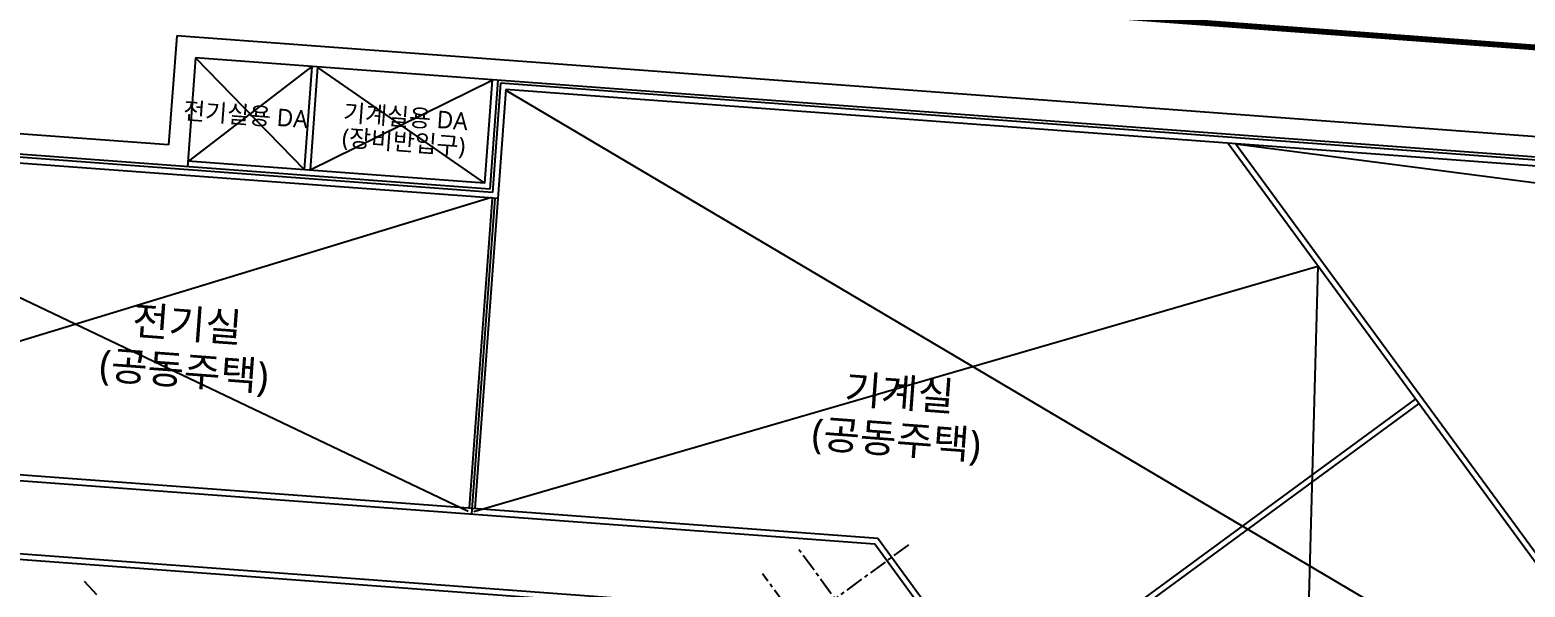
# Model space of a CAD drawing. Header units: millimetres. Extents: x 75184266 to 76346726, y -35077925 to -33679385.
# Drawn here: x 75431298 to 75482596, y -34511315 to -34492211 of the extents above; entities that cross this region are included whole.
import ezdxf
from ezdxf.enums import TextEntityAlignment as Align

# ---------------------------------------------------------------- set-up
doc = ezdxf.new("R2010")
doc.units = ezdxf.units.MM
doc.header["$LTSCALE"] = 50
doc.header["$MEASUREMENT"] = 0
doc.linetypes.add('CENTER', pattern=[2, 1.25, -0.25, 0.25, -0.25])
doc.linetypes.add('PHANTOM2', pattern=[1.25, 0.625, -0.125, 0.125, -0.125, 0.125, -0.125])
doc.layers.add('CEN', color=1, linetype='CENTER')
doc.layers.add('건축', color=8, linetype='CONTINUOUS', plot=False)
doc.styles.add('XR-지하3층$0$맑은고딕', font='')
doc.styles.get('XR-지하3층$0$맑은고딕').set_extended_font_data('Malgun Gothic')

msp = doc.modelspace()

# ---------------------------------------------------------------- linework, layer by layer
at = {"layer": 'CEN', "ltscale": 10}
for points in [[(75456919, -34513192.2), (75461463.6, -34509858.9)], [(75466481, -34522027.2), (75457636.8, -34509969.1)], [(75458984.8, -34514343.3), (75456427.2, -34510856.3)], [(75437056.2, -34515190.4), (75433158.2, -34511119.8)]]:
    msp.add_lwpolyline(points, dxfattribs=at)
at = {"layer": '건축', "ltscale": 1000}
for p, q in [((75436058.4, -34496155.3), (75350390.8, -34489801.4)), ((75542171.6, -34500265.3), (75436335.8, -34492415.6)), ((75541797.9, -34500939.5), (75436982.1, -34493165.4)), ((75447076.2, -34497674.4), (75411972.7, -34495070.8)), ((75446891.6, -34497460.1), (75436719.5, -34496705.7))]:
    msp.add_line(p, q, dxfattribs=at)
at = {"layer": '건축', "ltscale": 0.5}
for p, q in [((75436335.8, -34492415.6), (75436058.4, -34496155.3)), ((75436982.1, -34493165.4), (75436704.7, -34496905.2)), ((75440971.1, -34493461.3), (75436737.4, -34496707)), ((75436982.1, -34493165.4), (75440708.6, -34497001.6)), ((75441168.7, -34493501), (75446891.6, -34497460.1)), ((75447152.3, -34493944.7), (75440908, -34497016.4)), ((75447154.2, -34493919.9), (75446891.6, -34497460.1)), ((75447353.6, -34493934.7), (75447076.2, -34497674.4)), ((75447606.2, -34494261), (75488999.6, -34518742.6, 0)), ((75419423, -34495899.1), (75446334.4, -34508706.6)), ((75489008.1, -34518742.4), (75472403, -34496093.4)), ((75472661.2, -34496119.2, 0), (75507740.1, -34500669.2)), ((75489169.4, -34518624.2), (75472665.3, -34496112.8)), ((75447131.8, -34497954), (75418625.6, -34506651.6)), ((75446533.8, -34508721.5), (75475485.9, -34500310.3, 0)), ((75475485.9, -34500310.3, 0), (75474706, -34529221.7)), ((75419878.6, -34506837.8), (75460281.9, -34509834.4)), ((75419893.4, -34506638.3), (75460388.7, -34509641.8)), ((75427472.4, -34509907.9), (75458947.4, -34512242.3)), ((75460281.9, -34509834.4), (75474572.2, -34529326.1)), ((75460388.7, -34509641.8), (75474733.5, -34529207.8)), ((75427457.6, -34510107.3), (75458840.6, -34512434.9))]:
    msp.add_line(p, q, dxfattribs=at)
at = {"layer": '건축', "ltscale": 100}
for p, q in [((75440971.1, -34493461.3), (75440708.6, -34497001.6)), ((75441170.6, -34493476.1), (75440908, -34497016.4)), ((75447445.9, -34494041.8), (75447168.6, -34497781.5)), ((75541744.5, -34501035.8), (75447445.9, -34494041.8)), ((75447630.6, -34494256), (75447353.2, -34497995.8)), ((75541637.8, -34501228.4), (75447630.6, -34494256)), ((75447168.6, -34497781.5), (75411965.3, -34495170.5)), ((75447353.2, -34497995.8), (75411950.5, -34495370)), ((75447153.8, -34497981), (75446366, -34508601.8)), ((75447253.5, -34497988.4), (75446451, -34508808.6)), ((75447353.2, -34497995.8), (75446565.5, -34508616.6)), ((75464563.7, -34515336.4), (75478832.7, -34504875.2)), ((75464682, -34515497.7), (75478950.9, -34505036.5))]:
    msp.add_line(p, q, dxfattribs=at)
at = {"layer": '건축', "linetype": 'PHANTOM2', "ltscale": 50, "const_width": 200}
msp.add_lwpolyline([(75558572.6, -34605145.4), (75561597.6, -34590145.4), (75561659.5, -34553000), (75564717.9, -34517999.9), (75564749.8, -34498884.2), (75475183.7, -34492234.7), (75349445.8, -34482899.8, -0.1151176), (75301447.5, -34507814.4), (75295098.5, -34515540.4), (75291581.4, -34641500.4), (75298553.1, -34648669.4), (75429499.8, -34648668.1), (75454491.8, -34644667.8), (75484498.1, -34644667.5), (75499504.9, -34645667.4), (75547907.3, -34645666.1), (75558522.6, -34635068.3)], format="xyb", close=True, dxfattribs=at)

# ---------------------------------------------------------------- texts
at = {"layer": '건축', "style": 'XR-지하3층$0$맑은고딕'}
for s, height, p in [('전기실용 DA', 600, (75438699.5, -34495115.4, 0)), ('기계실용 DA', 600, (75444189.2, -34495185.9, 0)), ('(장비반입구)', 600, (75444123.6, -34496071.1, 0)), ('전기실', 1000, (75436695.2, -34502277.9, 0)), ('(공동주택)', 1000, (75436584.2, -34503929.3, 0)), ('기계실', 1000, (75461135.8, -34504633.9, 0)), ('(공동주택)', 1000, (75461024.8, -34506285.2, 0))]:
    msp.add_text(s, height=height, rotation=355.75821, dxfattribs=at).set_placement(p, align=Align.MIDDLE)

doc.saveas('drawing.dxf')
